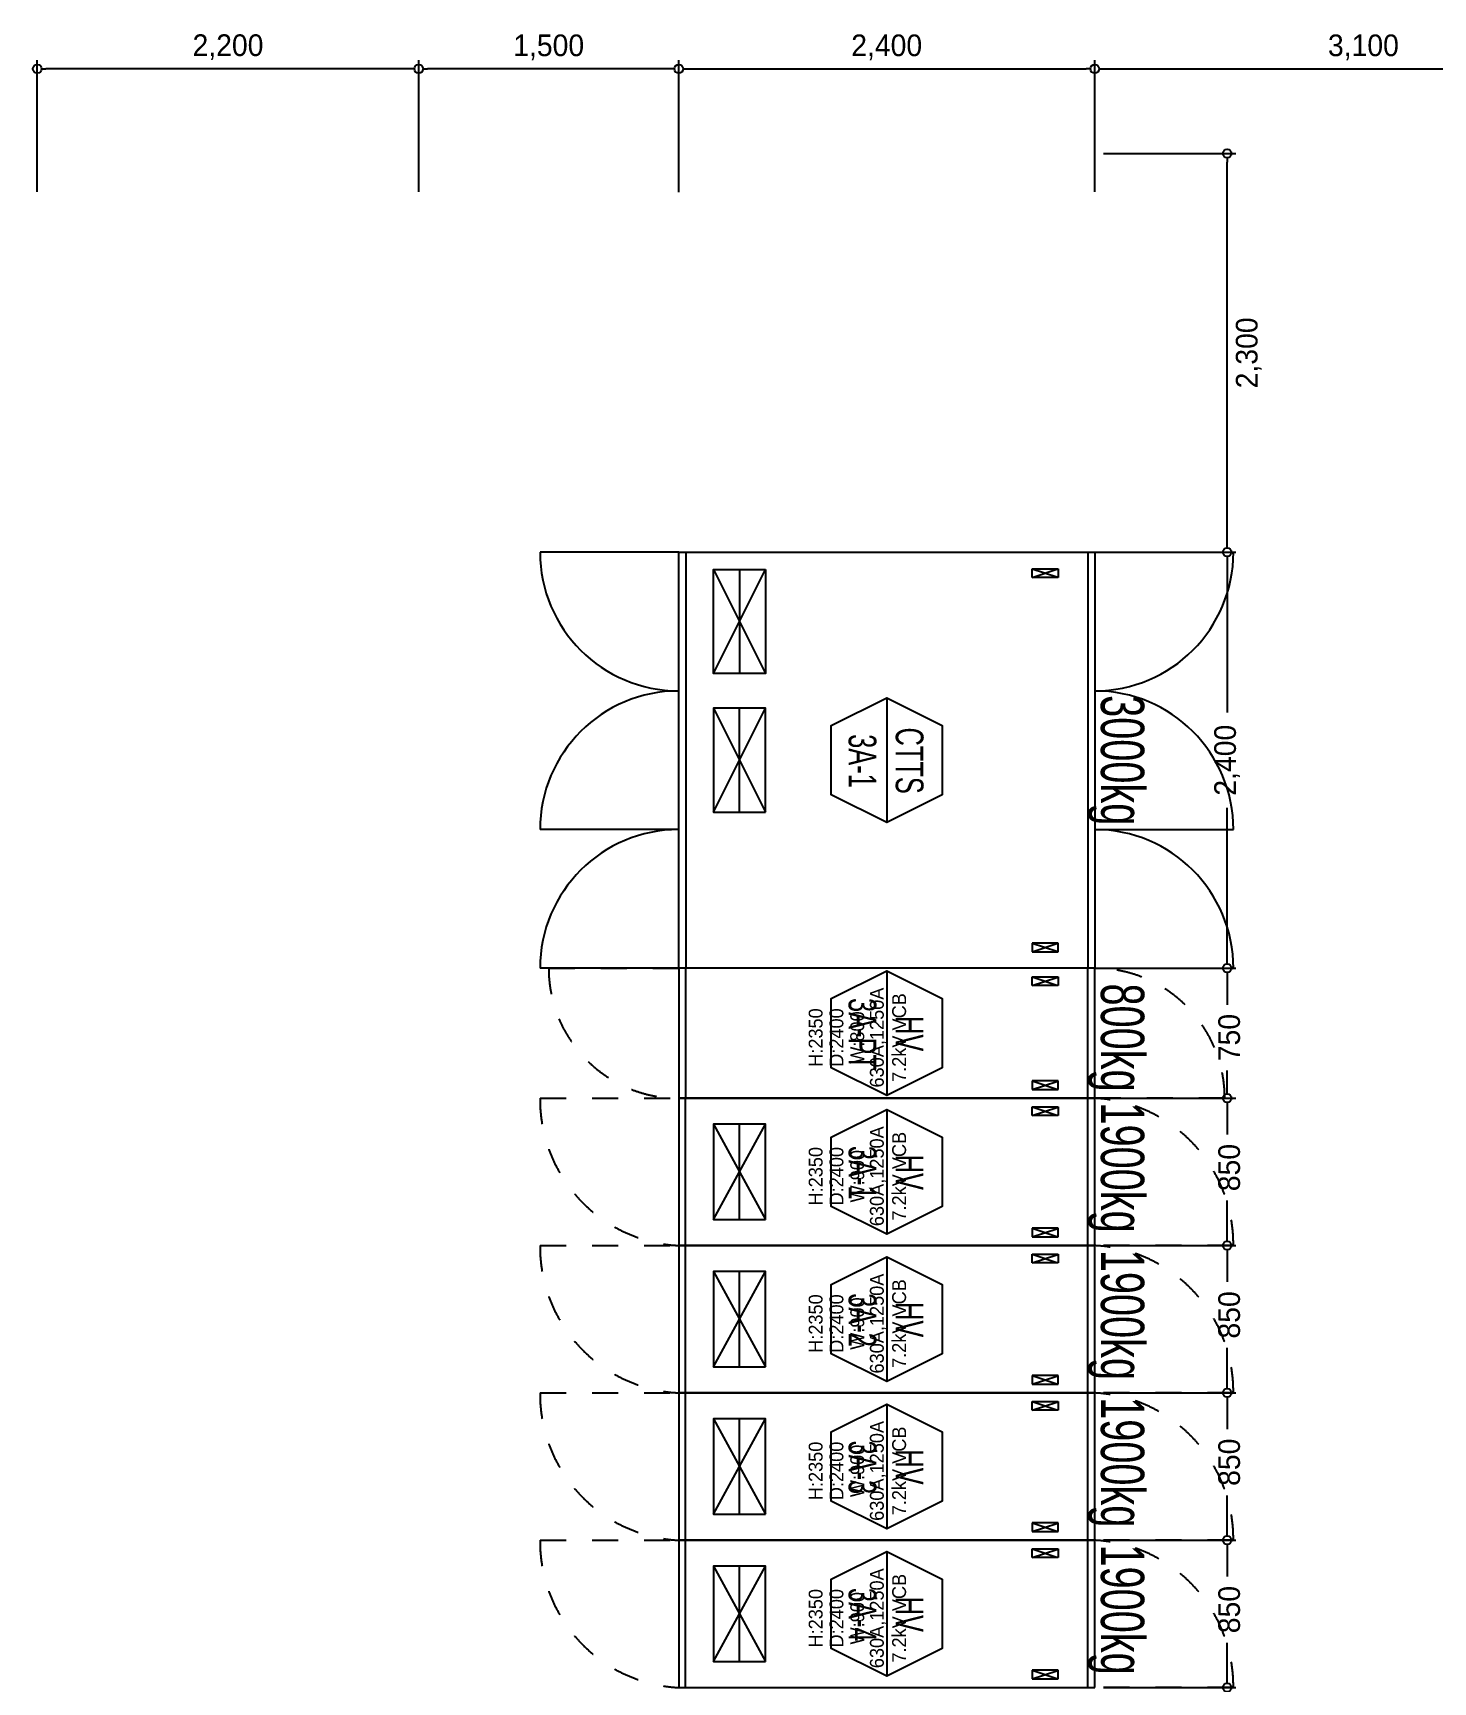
# Model space of a CAD drawing. Header units: millimetres. Extents: x 89978 to 501025, y -351975 to 835730.
# Drawn here: x 276625 to 284702, y -295568 to -286055 of the extents above; entities that cross this region are included whole.
import ezdxf
from ezdxf.enums import TextEntityAlignment as Align

# ---------------------------------------------------------------- set-up
doc = ezdxf.new("R2010")
doc.units = ezdxf.units.MM
doc.header["$LTSCALE"] = 150
doc.linetypes.add('D1', pattern=[3, 1, -1, 1])
doc.layers.get('Defpoints').update_dxf_attribs({"color": 150})
for name, color, linetype in [('------00 Switch Gear', 3, 'Continuous'), ('------00 Switch Gear_Number', 1, 'Continuous'), ('-----36 Dimension', 1, 'Continuous'), ('20251030_전기하중검토', 241, 'Continuous'), ('e-panel-name', 7, 'Continuous')]:
    doc.layers.add(name, color=color, linetype=linetype)
doc.layers.add('NOPLOT', color=191, linetype='Continuous', plot=False)
doc.styles.add('ELEC', font='')
doc.styles.get('ELEC').set_extended_font_data('Dotum')
doc.dimstyles.new('ELEC', dxfattribs={"dimscale": 100, "dimtxt": 2, "dimasz": 1, "dimexe": 2, "dimexo": 1, "dimgap": 1, "dimtad": 1, "dimdec": 0, "dimrnd": 0.25, "dimzin": 9, "dimdsep": 32, "dimlunit": 6, "dimtxsty": 'ELEC', "dimblk": 'Z_DOT', "dimcen": 3, "dimclrd": 7, "dimclre": 7, "dimclrt": 3, "dimadec": 0, "dimazin": 0, "dimtfac": 1, "dimtdec": 0, "dimtix": 1, "dimtmove": 2, "dimatfit": 1, "dimfxl": 1, "dimarcsym": 0})

# ---------------------------------------------------------------- blocks, each defined once
blk = doc.blocks.new('_DOTBLANK')
at = {"color": 0, "linetype": 'ByBlock'}
blk.add_line((-0.5, 0), (-1, 0), dxfattribs=at)
blk.add_circle((0, 0), 0.5, dxfattribs=at)
blk = doc.blocks.new('*D977')
at = {"layer": '-----36 Dimension', "color": 0, "lineweight": -2, "transparency": 16777216}
for p, q in [((278850, -286971.8), (278850, -286212)), ((280350, -286972.6), (280350, -286212)), ((280300, -286262), (278900, -286262))]:
    blk.add_line(p, q, dxfattribs=at)
at = {"layer": 'Defpoints', "color": 0, "transparency": 16777216}
for p in [(278850, -286262), (278850, -287021.8, 0), (280350, -287022.6, 0)]:
    blk.add_point(p, dxfattribs=at)
at = {"layer": '-----36 Dimension', "color": 0, "lineweight": -2, "transparency": 16777216, "xscale": 50, "yscale": 50, "zscale": 50, "rotation": 180}
blk.add_blockref('_DOTBLANK', (278850, -286262), dxfattribs=at)
at = {"layer": '-----36 Dimension', "color": 0, "lineweight": -2, "transparency": 16777216, "xscale": 50, "yscale": 50, "zscale": 50}
blk.add_blockref('_DOTBLANK', (280350, -286262), dxfattribs=at)
at = {"layer": '-----36 Dimension', "color": 0, "transparency": 16777216, "insert": (279600, -286137.4), "char_height": 125, "attachment_point": 5, "style": 'ELEC'}
blk.add_mtext('1,500', dxfattribs=at)
blk = doc.blocks.new('Z_DOT')
for p, q in [((0, -2), (0, 2)), ((-2, 0), (2, 0))]:
    blk.add_line(p, q)
for radius in [2.5, 1.25]:
    blk.add_circle((0, 0), radius)
blk = doc.blocks.new('*D979')
at = {"layer": '-----36 Dimension', "color": 0, "lineweight": -2, "transparency": 16777216}
for p, q in [((276650, -286971, 0), (276650, -286211.2, 0)), ((278850, -286971.8, 0), (278850, -286211.2, 0)), ((278800, -286261.2, 0), (276700, -286261.2, 0))]:
    blk.add_line(p, q, dxfattribs=at)
at = {"layer": 'Defpoints', "color": 0, "transparency": 16777216}
for p in [(276650, -286261.2, 0), (276650, -287021), (278850, -287021.8)]:
    blk.add_point(p, dxfattribs=at)
at = {"layer": '-----36 Dimension', "color": 0, "lineweight": -2, "transparency": 16777216, "xscale": 50, "yscale": 50, "zscale": 50, "rotation": 180}
blk.add_blockref('_DOTBLANK', (276650, -286261.2, 0), dxfattribs=at)
at = {"layer": '-----36 Dimension', "color": 0, "lineweight": -2, "transparency": 16777216, "xscale": 50, "yscale": 50, "zscale": 50}
blk.add_blockref('_DOTBLANK', (278850, -286261.2, 0), dxfattribs=at)
at = {"layer": '-----36 Dimension', "color": 0, "transparency": 16777216, "insert": (277750, -286136.6, 0), "char_height": 125, "attachment_point": 5, "style": 'ELEC'}
blk.add_mtext('2,200', dxfattribs=at)
blk = doc.blocks.new('*D1007')
at = {"layer": '-----36 Dimension', "color": 0, "lineweight": -2, "transparency": 16777216}
for p, q in [((282800, -289050), (283563.7, -289050)), ((283513.7, -289100), (283513.7, -289975.4)), ((283513.7, -291400), (283513.7, -290524.6)), ((282800, -291450), (283563.7, -291450))]:
    blk.add_line(p, q, dxfattribs=at)
at = {"layer": 'Defpoints', "color": 0, "transparency": 16777216}
for p in [(282750, -289050), (282750, -291450), (283513.7, -291450)]:
    blk.add_point(p, dxfattribs=at)
at = {"layer": '-----36 Dimension', "color": 0, "lineweight": -2, "transparency": 16777216, "xscale": 50, "yscale": 50, "zscale": 50}
for p, rotation in [((283513.7, -289050), 90), ((283513.7, -291450), 270)]:
    blk.add_blockref('_DOTBLANK', p, dxfattribs=dict(at, rotation=rotation))
at = {"layer": '-----36 Dimension', "color": 0, "transparency": 16777216, "insert": (283513.7, -290250), "char_height": 125, "attachment_point": 5, "rotation": 90, "style": 'ELEC'}
blk.add_mtext('2,400', dxfattribs=at)
blk = doc.blocks.new('*D1008')
at = {"layer": '-----36 Dimension', "color": 0, "lineweight": -2, "transparency": 16777216}
for p, q in [((282800, -291450), (283563.7, -291450)), ((283513.7, -291500), (283513.7, -291660.8)), ((283513.7, -292150), (283513.7, -292039.2)), ((282800, -292200), (283563.7, -292200))]:
    blk.add_line(p, q, dxfattribs=at)
at = {"layer": 'Defpoints', "color": 0, "transparency": 16777216}
for p in [(282750, -291450), (282750, -292200), (283513.7, -292200)]:
    blk.add_point(p, dxfattribs=at)
at = {"layer": '-----36 Dimension', "color": 0, "lineweight": -2, "transparency": 16777216, "xscale": 50, "yscale": 50, "zscale": 50}
for p, rotation in [((283513.7, -291450), 90), ((283513.7, -292200), 270)]:
    blk.add_blockref('_DOTBLANK', p, dxfattribs=dict(at, rotation=rotation))
at = {"layer": '-----36 Dimension', "color": 0, "transparency": 16777216, "insert": (283526.3, -291850), "char_height": 125, "attachment_point": 5, "rotation": 90, "style": 'ELEC'}
blk.add_mtext('750', dxfattribs=at)
blk = doc.blocks.new('750X2400')
at = {"layer": '------00 Switch Gear'}
for p, q in [((-2360, 750), (-2360, 0)), ((-42, 750), (-42, 0))]:
    blk.add_line(p, q, dxfattribs=at)
at = {"layer": '------00 Switch Gear', "linetype": 'D1'}
for p, q in [((-2040, 700), (-2190, 650)), ((-2040, 650), (-2190, 700)), ((-2040, 50), (-2190, 100)), ((-2040, 100), (-2190, 50))]:
    blk.add_line(p, q, dxfattribs=at)
at = {"layer": '------00 Switch Gear'}
blk.add_lwpolyline([(-2400, 750), (-2400, 0), (0, 0), (0, 750)], close=True, dxfattribs=at)
at = {"layer": '------00 Switch Gear', "linetype": 'D1'}
for points in [[(-2190, 700), (-2190, 650), (-2040, 650), (-2040, 700)], [(-2190, 50), (-2190, 100), (-2040, 100), (-2040, 50)]]:
    blk.add_lwpolyline(points, close=True, dxfattribs=at)
at = {"layer": 'NOPLOT', "linetype": 'D1'}
for p, q in [((-3150, 750), (-2400, 750)), ((750, 0), (0, 0))]:
    blk.add_line(p, q, dxfattribs=at)
for centre, start, end in [((-2400, 750), 180, 270), ((0, 0), 0, 90)]:
    blk.add_arc(centre, 750, start, end, dxfattribs=at)
blk = doc.blocks.new('*D1034')
at = {"layer": '-----36 Dimension', "color": 0, "lineweight": -2, "transparency": 16777216}
for p, q in [((280350, -286972.6), (280350, -286212)), ((282750, -286971), (282750, -286212)), ((280400, -286262), (282700, -286262))]:
    blk.add_line(p, q, dxfattribs=at)
at = {"layer": 'Defpoints', "color": 0, "transparency": 16777216}
for p in [(282750, -286262), (280350, -287022.6), (282750, -287021)]:
    blk.add_point(p, dxfattribs=at)
at = {"layer": '-----36 Dimension', "color": 0, "lineweight": -2, "transparency": 16777216, "xscale": 50, "yscale": 50, "zscale": 50, "rotation": 180}
blk.add_blockref('_DOTBLANK', (280350, -286262), dxfattribs=at)
at = {"layer": '-----36 Dimension', "color": 0, "lineweight": -2, "transparency": 16777216, "xscale": 50, "yscale": 50, "zscale": 50}
blk.add_blockref('_DOTBLANK', (282750, -286262), dxfattribs=at)
at = {"layer": '-----36 Dimension', "color": 0, "transparency": 16777216, "insert": (281550, -286137.4), "char_height": 125, "attachment_point": 5, "style": 'ELEC'}
blk.add_mtext('2,400', dxfattribs=at)
blk = doc.blocks.new('*D1035')
at = {"layer": '-----36 Dimension', "color": 0, "lineweight": -2, "transparency": 16777216}
for p, q in [((282750, -286971), (282750, -286212)), ((285850, -286971), (285850, -286212)), ((282800, -286262), (285800, -286262))]:
    blk.add_line(p, q, dxfattribs=at)
at = {"layer": 'Defpoints', "color": 0, "transparency": 16777216}
for p in [(285850, -286262), (282750, -287021), (285850, -287021)]:
    blk.add_point(p, dxfattribs=at)
at = {"layer": '-----36 Dimension', "color": 0, "lineweight": -2, "transparency": 16777216, "xscale": 50, "yscale": 50, "zscale": 50, "rotation": 180}
blk.add_blockref('_DOTBLANK', (282750, -286262), dxfattribs=at)
at = {"layer": '-----36 Dimension', "color": 0, "lineweight": -2, "transparency": 16777216, "xscale": 50, "yscale": 50, "zscale": 50}
blk.add_blockref('_DOTBLANK', (285850, -286262), dxfattribs=at)
at = {"layer": '-----36 Dimension', "color": 0, "transparency": 16777216, "insert": (284300, -286137.4), "char_height": 125, "attachment_point": 5, "style": 'ELEC'}
blk.add_mtext('3,100', dxfattribs=at)
blk = doc.blocks.new('*D1081')
at = {"layer": '-----36 Dimension', "color": 0, "lineweight": -2, "transparency": 16777216}
for p, q in [((282800, -292200), (283563.7, -292200)), ((283513.7, -292250), (283513.7, -292409.1)), ((283513.7, -293000), (283513.7, -292790.9)), ((282800, -293050), (283563.7, -293050))]:
    blk.add_line(p, q, dxfattribs=at)
at = {"layer": 'Defpoints', "color": 0, "transparency": 16777216}
for p in [(282750, -292200), (282750, -293050), (283513.7, -293050)]:
    blk.add_point(p, dxfattribs=at)
at = {"layer": '-----36 Dimension', "color": 0, "lineweight": -2, "transparency": 16777216, "xscale": 50, "yscale": 50, "zscale": 50}
for p, rotation in [((283513.7, -292200), 90), ((283513.7, -293050), 270)]:
    blk.add_blockref('_DOTBLANK', p, dxfattribs=dict(at, rotation=rotation))
at = {"layer": '-----36 Dimension', "color": 0, "transparency": 16777216, "insert": (283526.3, -292600), "char_height": 125, "attachment_point": 5, "rotation": 90, "style": 'ELEC'}
blk.add_mtext('850', dxfattribs=at)
blk = doc.blocks.new('850X2400')
at = {"layer": '------00 Switch Gear'}
for p, q in [((-2360, 850), (-2360, 0)), ((-40, 850), (-40, 0))]:
    blk.add_line(p, q, dxfattribs=at)
at = {"layer": '------00 Switch Gear', "linetype": 'D1'}
for p, q in [((-2040, 800), (-2190, 750)), ((-2040, 750), (-2190, 800)), ((-2040, 50), (-2190, 100)), ((-2040, 100), (-2190, 50))]:
    blk.add_line(p, q, dxfattribs=at)
at = {"layer": '------00 Switch Gear'}
blk.add_lwpolyline([(-2400, 850), (-2400, 0), (0, 0), (0, 850)], close=True, dxfattribs=at)
at = {"layer": '------00 Switch Gear', "linetype": 'D1'}
for points in [[(-2190, 800), (-2190, 750), (-2040, 750), (-2040, 800)], [(-2190, 50), (-2190, 100), (-2040, 100), (-2040, 50)]]:
    blk.add_lwpolyline(points, close=True, dxfattribs=at)
at = {"layer": 'NOPLOT', "linetype": 'D1'}
for p, q in [((-3200, 850), (-2400, 850)), ((800, 0), (0, 0))]:
    blk.add_line(p, q, dxfattribs=at)
for centre, start, end in [((-2356, 842.9), 179.51561, 267.01298), ((-44, 7.1), 359.51561, 87.01298)]:
    blk.add_arc(centre, 844, start, end, dxfattribs=at)
blk = doc.blocks.new('*D1082')
at = {"layer": '-----36 Dimension', "color": 0, "lineweight": -2, "transparency": 16777216}
for p, q in [((282800, -293050), (283563.7, -293050)), ((283513.7, -293100), (283513.7, -293259.1)), ((283513.7, -293850), (283513.7, -293640.9)), ((282800, -293900), (283563.7, -293900))]:
    blk.add_line(p, q, dxfattribs=at)
at = {"layer": 'Defpoints', "color": 0, "transparency": 16777216}
for p in [(282750, -293050), (282750, -293900), (283513.7, -293900)]:
    blk.add_point(p, dxfattribs=at)
at = {"layer": '-----36 Dimension', "color": 0, "lineweight": -2, "transparency": 16777216, "xscale": 50, "yscale": 50, "zscale": 50}
for p, rotation in [((283513.7, -293050), 90), ((283513.7, -293900), 270)]:
    blk.add_blockref('_DOTBLANK', p, dxfattribs=dict(at, rotation=rotation))
at = {"layer": '-----36 Dimension', "color": 0, "transparency": 16777216, "insert": (283526.3, -293450), "char_height": 125, "attachment_point": 5, "rotation": 90, "style": 'ELEC'}
blk.add_mtext('850', dxfattribs=at)
blk = doc.blocks.new('*D1083')
at = {"layer": '-----36 Dimension', "color": 0, "lineweight": -2, "transparency": 16777216}
for p, q in [((282800, -293900), (283563.7, -293900)), ((283513.7, -293950), (283513.7, -294109.1)), ((283513.7, -294700), (283513.7, -294490.9)), ((282800, -294750), (283563.7, -294750))]:
    blk.add_line(p, q, dxfattribs=at)
at = {"layer": 'Defpoints', "color": 0, "transparency": 16777216}
for p in [(282750, -293900), (282750, -294750), (283513.7, -294750)]:
    blk.add_point(p, dxfattribs=at)
at = {"layer": '-----36 Dimension', "color": 0, "lineweight": -2, "transparency": 16777216, "xscale": 50, "yscale": 50, "zscale": 50}
for p, rotation in [((283513.7, -293900), 90), ((283513.7, -294750), 270)]:
    blk.add_blockref('_DOTBLANK', p, dxfattribs=dict(at, rotation=rotation))
at = {"layer": '-----36 Dimension', "color": 0, "transparency": 16777216, "insert": (283526.3, -294300), "char_height": 125, "attachment_point": 5, "rotation": 90, "style": 'ELEC'}
blk.add_mtext('850', dxfattribs=at)
blk = doc.blocks.new('*D1084')
at = {"layer": '-----36 Dimension', "color": 0, "lineweight": -2, "transparency": 16777216}
for p, q in [((282800, -294750), (283563.7, -294750)), ((283513.7, -294800), (283513.7, -294959.1)), ((283513.7, -295550), (283513.7, -295340.9)), ((282800, -295600), (283563.7, -295600))]:
    blk.add_line(p, q, dxfattribs=at)
at = {"layer": 'Defpoints', "color": 0, "transparency": 16777216}
for p in [(282750, -294750), (282750, -295600), (283513.7, -295600)]:
    blk.add_point(p, dxfattribs=at)
at = {"layer": '-----36 Dimension', "color": 0, "lineweight": -2, "transparency": 16777216, "xscale": 50, "yscale": 50, "zscale": 50}
for p, rotation in [((283513.7, -294750), 90), ((283513.7, -295600), 270)]:
    blk.add_blockref('_DOTBLANK', p, dxfattribs=dict(at, rotation=rotation))
at = {"layer": '-----36 Dimension', "color": 0, "transparency": 16777216, "insert": (283526.3, -295150), "char_height": 125, "attachment_point": 5, "rotation": 90, "style": 'ELEC'}
blk.add_mtext('850', dxfattribs=at)
blk = doc.blocks.new('2400X2400')
at = {"layer": '------00 Switch Gear', "linetype": 'Continuous'}
for p, q in [((-2358, 2400), (-2358, 0)), ((-40, 2400), (-40, 745)), ((-40, 745), (-40, 0))]:
    blk.add_line(p, q, dxfattribs=at)
at = {"layer": '------00 Switch Gear', "linetype": 'D1'}
for p, q in [((-360, 2305), (-210, 2255)), ((-360, 2255), (-210, 2305)), ((-360, 95), (-210, 145)), ((-360, 145), (-210, 95))]:
    blk.add_line(p, q, dxfattribs=at)
at = {"layer": '------00 Switch Gear'}
blk.add_lwpolyline([(-2400, 0), (-2400, 2400), (0, 2400), (0, 0)], close=True, dxfattribs=at)
at = {"layer": '------00 Switch Gear', "linetype": 'D1'}
for points in [[(-210, 2305), (-210, 2255), (-360, 2255), (-360, 2305)], [(-210, 95), (-210, 145), (-360, 145), (-360, 95)]]:
    blk.add_lwpolyline(points, close=True, dxfattribs=at)
at = {"layer": 'NOPLOT', "linetype": 'ByBlock'}
for p, q in [((-2400, 2400), (-3200, 2400)), ((0, 2400), (800, 2400)), ((-2400, 800), (-3200, 800)), ((0, 800), (800, 800)), ((-2400, 0), (-3200, 0)), ((0, 0), (800, 0))]:
    blk.add_line(p, q, dxfattribs=at)
for centre, start, end in [((-2400, 2400), 180, 270), ((0, 2400), 270, 0), ((-2400, 800), 90, 180), ((0, 800), 0, 90), ((-2400, 0), 90, 180), ((0, 0), 0, 90)]:
    blk.add_arc(centre, 800, start, end, dxfattribs=at)
blk = doc.blocks.new('*D1120')
at = {"layer": '-----36 Dimension', "color": 0, "lineweight": -2, "transparency": 16777216}
for p, q in [((282800, -286750), (283563.7, -286750)), ((283513.7, -289000), (283513.7, -286800)), ((282800, -289050), (283563.7, -289050))]:
    blk.add_line(p, q, dxfattribs=at)
at = {"layer": 'Defpoints', "color": 0, "transparency": 16777216}
for p in [(282750, -286750), (283513.7, -286750), (282750, -289050)]:
    blk.add_point(p, dxfattribs=at)
at = {"layer": '-----36 Dimension', "color": 0, "lineweight": -2, "transparency": 16777216, "xscale": 50, "yscale": 50, "zscale": 50}
for p, rotation in [((283513.7, -286750), 90), ((283513.7, -289050), 270)]:
    blk.add_blockref('_DOTBLANK', p, dxfattribs=dict(at, rotation=rotation))
at = {"layer": '-----36 Dimension', "color": 0, "transparency": 16777216, "insert": (283638.4, -287900), "char_height": 125, "attachment_point": 5, "rotation": 90, "style": 'ELEC'}
blk.add_mtext('2,300', dxfattribs=at)

msp = doc.modelspace()

# ---------------------------------------------------------------- linework, layer by layer
at = {"layer": '------00 Switch Gear_Number', "color": 1, "lineweight": -2, "elevation": 0}
for points in [[(281550, -289890), (281550, -290610), (281230, -290450.4), (281230, -290049.6), (281550, -289890), (281870, -290049.6), (281870, -290450.4), (281550, -290610)], [(281550, -291465), (281550, -292185), (281230, -292025.4), (281230, -291624.6), (281550, -291465), (281870, -291624.6), (281870, -292025.4), (281550, -292185)], [(281550, -292265), (281550, -292985), (281230, -292825.4), (281230, -292424.6), (281550, -292265), (281870, -292424.6), (281870, -292825.4), (281550, -292985)], [(281550, -293115), (281550, -293835), (281230, -293675.4), (281230, -293274.6), (281550, -293115), (281870, -293274.6), (281870, -293675.4), (281550, -293835)], [(281550, -293965), (281550, -294685), (281230, -294525.4), (281230, -294124.6), (281550, -293965), (281870, -294124.6), (281870, -294525.4), (281550, -294685)], [(281550, -294815), (281550, -295535), (281230, -295375.4), (281230, -294974.6), (281550, -294815), (281870, -294974.6), (281870, -295375.4), (281550, -295535)]]:
    msp.add_lwpolyline(points, dxfattribs=at)
at = {"layer": 'NOPLOT'}
for p, q in [((280550, -289150.6), (280850, -289750.6)), ((280550, -289750.6), (280850, -289150.6)), ((280700, -289150.6), (280700, -289750.6)), ((280550, -290549.4), (280850, -289949.4)), ((280550, -289949.4), (280850, -290549.4)), ((280700, -290549.4), (280700, -289949.4)), ((280550, -292900), (280850, -292350)), ((280550, -292350), (280850, -292900)), ((280700, -292900), (280700, -292350)), ((280550, -293750), (280850, -293200)), ((280550, -293200), (280850, -293750)), ((280700, -293750), (280700, -293200)), ((280550, -294600), (280850, -294050)), ((280550, -294050), (280850, -294600)), ((280700, -294600), (280700, -294050)), ((280550, -295450), (280850, -294900)), ((280550, -294900), (280850, -295450)), ((280700, -295450), (280700, -294900))]:
    msp.add_line(p, q, dxfattribs=at)
at = {"layer": 'NOPLOT', "elevation": 0}
for points in [[(280850, -289150.6), (280850, -289750.6), (280550, -289750.6), (280550, -289150.6)], [(280850, -290549.4), (280850, -289949.4), (280550, -289949.4), (280550, -290549.4)], [(280850, -292900), (280850, -292350), (280550, -292350), (280550, -292900)], [(280850, -293750), (280850, -293200), (280550, -293200), (280550, -293750)], [(280850, -294600), (280850, -294050), (280550, -294050), (280550, -294600)], [(280850, -295450), (280850, -294900), (280550, -294900), (280550, -295450)]]:
    msp.add_lwpolyline(points, close=True, dxfattribs=at)

# ---------------------------------------------------------------- block references
at = {"layer": '------00 Switch Gear_Number'}
msp.add_blockref('2400X2400', (282750, -291450), dxfattribs=at)
at = {"layer": 'e-panel-name', "rotation": 180}
for name, p in [('750X2400', (280350, -291450)), ('850X2400', (280350, -292200)), ('850X2400', (280350, -293050)), ('850X2400', (280350, -293900)), ('850X2400', (280350, -294750))]:
    msp.add_blockref(name, p, dxfattribs=at)

# ---------------------------------------------------------------- texts
at = {"layer": '------00 Switch Gear_Number', "color": 7, "lineweight": -2, "style": 'ELEC', "width": 0.7}
for s, p in [('3A-1', (281410.4, -290254.4)), ('CTTS', (281682, -290252.5)), ('3A-PT', (281410.4, -291829.4)), ('HV', (281682, -291827.5)), ('3A-1', (281410.4, -292629.4)), ('HV', (281682, -292627.5)), ('3A-2', (281410.4, -293479.4)), ('HV', (281682, -293477.5)), ('3A-3', (281410.4, -294329.4)), ('HV', (281682, -294327.5)), ('3A-4', (281410.4, -295179.4)), ('HV', (281682, -295177.5))]:
    msp.add_text(s, height=160, rotation=270, dxfattribs=at).set_placement(p, align=Align.MIDDLE)
at = {"layer": '20251030_전기하중검토', "style": 'ELEC', "width": 0.7}
for s, p in [('3000kg', (282879.5, -290250)), ('800kg', (282879.5, -291850)), ('1900kg', (282879.5, -292600)), ('1900kg', (282879.5, -293450)), ('1900kg', (282879.5, -294300)), ('1900kg', (282879.5, -295150))]:
    msp.add_text(s, height=250, rotation=270, dxfattribs=at).set_placement(p, align=Align.MIDDLE)
at = {"layer": 'NOPLOT', "linetype": 'D1', "style": 'ELEC'}
for s, p in [('630A,1250A', (281500, -291850)), ('7.2kV VCB', (281620, -291850)), ('H:2350', (281140, -291850)), ('D:2400', (281260, -291850)), ('W:800', (281380, -291850)), ('630A,1250A', (281500, -292650)), ('7.2kV VCB', (281620, -292650)), ('H:2350', (281140, -292650)), ('D:2400', (281260, -292650)), ('W:900', (281380, -292650)), ('630A,1250A', (281500, -293500)), ('7.2kV VCB', (281620, -293500)), ('H:2350', (281140, -293500)), ('D:2400', (281260, -293500)), ('W:900', (281380, -293500)), ('630A,1250A', (281500, -294350)), ('7.2kV VCB', (281620, -294350)), ('H:2350', (281140, -294350)), ('D:2400', (281260, -294350)), ('W:900', (281380, -294350)), ('630A,1250A', (281500, -295200)), ('7.2kV VCB', (281620, -295200)), ('H:2350', (281140, -295200)), ('D:2400', (281260, -295200)), ('W:900', (281380, -295200))]:
    msp.add_text(s, height=80, rotation=90, dxfattribs=at).set_placement(p, align=Align.MIDDLE)

# ---------------------------------------------------------------- dimensions: what is measured, and where the dimension line sits
at = {"layer": '-----36 Dimension'}
for base, p1, p2, picture, middle in [((276650, -286261.2, 0), (278850, -287021.8), (276650, -287021), '*D979', (277750, -286136.6, 0)), ((278850, -286262, 0), (280350, -287022.6), (278850, -287021.8), '*D977', (279600, -286137.4, 0)), ((282750, -286262), (280350, -287022.6), (282750, -287021), '*D1034', (281550, -286137.4)), ((285850, -286262), (282750, -287021), (285850, -287021), '*D1035', (284300, -286137.4))]:
    dim = msp.add_linear_dim(base=base, p1=p1, p2=p2, dimstyle='ELEC', override={"dimscale": 50, "dimtxt": 2.5, "dimexe": 1, "dimtad": 2, "dimblk1": 'DOTBLANK', "dimblk2": 'DOTBLANK', "dimsah": 1, "dimclrd": 0, "dimclre": 0, "dimclrt": 0}, dxfattribs=at)
    dim.commit()
    dim.dimension.update_dxf_attribs({"geometry": picture, "text_midpoint": middle})
dim = msp.add_linear_dim(base=(283513.7, -286750), p1=(282750, -289050), p2=(282750, -286750), angle=90, dimstyle='ELEC', override={"dimscale": 50, "dimtxt": 2.5, "dimexe": 1, "dimtad": 2, "dimblk1": 'DOTBLANK', "dimblk2": 'DOTBLANK', "dimsah": 1, "dimclrd": 0, "dimclre": 0, "dimclrt": 0}, dxfattribs=at)
dim.commit()
dim.dimension.update_dxf_attribs({"geometry": '*D1120', "text_midpoint": (283638.4, -287900)})
for base, p1, p2, picture, middle in [((283513.7, -291450), (282750, -289050), (282750, -291450), '*D1007', (283513.7, -290250)), ((283513.7, -292200), (282750, -291450), (282750, -292200), '*D1008', (283526.3, -291850)), ((283513.7, -293050), (282750, -292200), (282750, -293050), '*D1081', (283526.3, -292600)), ((283513.7, -293900), (282750, -293050), (282750, -293900), '*D1082', (283526.3, -293450)), ((283513.7, -294750), (282750, -293900), (282750, -294750), '*D1083', (283526.3, -294300)), ((283513.7, -295600), (282750, -294750), (282750, -295600), '*D1084', (283526.3, -295150))]:
    dim = msp.add_linear_dim(base=base, p1=p1, p2=p2, angle=90, dimstyle='ELEC', override={"dimscale": 50, "dimtxt": 2.5, "dimexe": 1, "dimtad": 2, "dimblk1": 'DOTBLANK', "dimblk2": 'DOTBLANK', "dimsah": 1, "dimclrd": 0, "dimclre": 0, "dimclrt": 0}, dxfattribs=at)
    dim.commit()
    dim.dimension.update_dxf_attribs({"geometry": picture, "text_midpoint": middle, "dimtype": 160})

doc.saveas('drawing.dxf')
